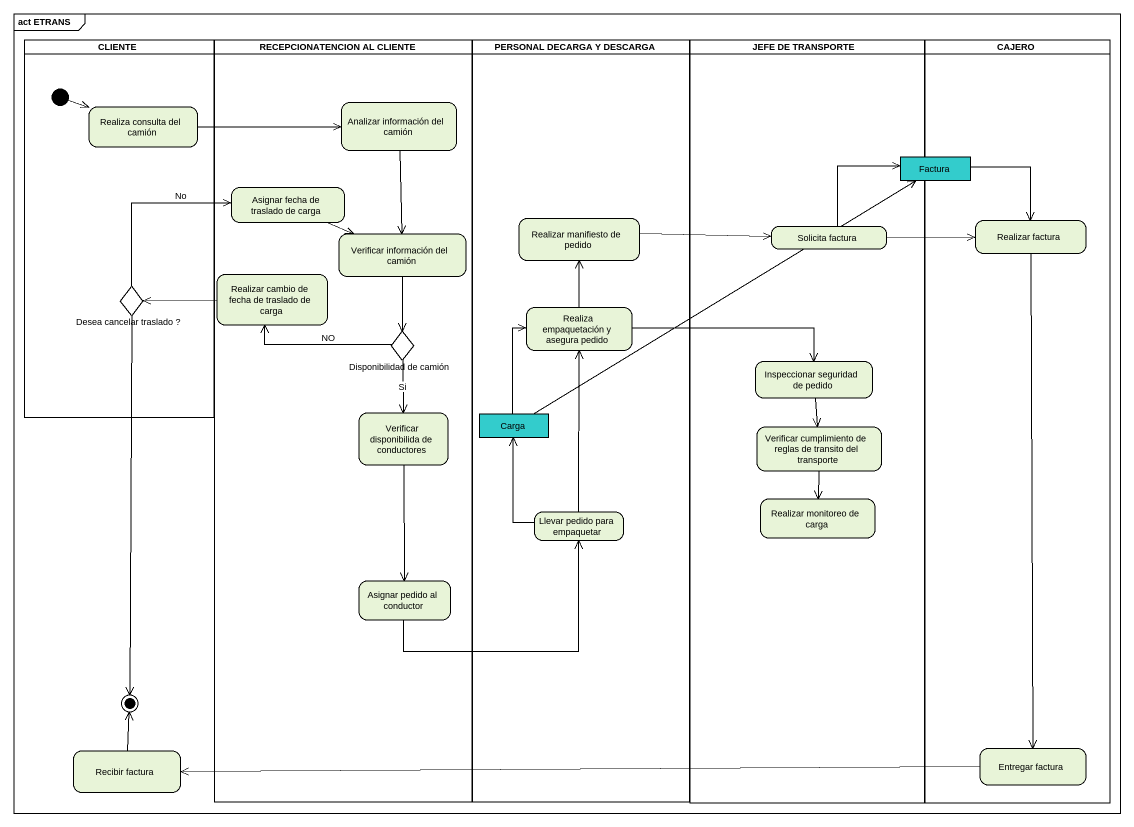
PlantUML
@startuml
mainframe act ETRANS
hide empty description
state CLIENTE <<partition>> {
  state "Realiza consulta del camión" as Realiza_consulta_del_camión
  state "Desea cancelar traslado ?" as Desea_cancelar_traslado <<choice>> #009300
  [*] -right-> Realiza_consulta_del_camión
}
state "RECEPCIONATENCION AL CLIENTE" as RECEPCIONATENCION_AL_CLIENTE <<partition>> {
  state "Analizar información del camión" as Analizar_información_del
  state "Asignar fecha de traslado de carga" as Asignar_fecha_de_traslado
  state "Verificar información del camión" as Verificar_información_del
  state "Realizar cambio de fecha de traslado de carga" as Realizar_cambio_de_fecha_de
  state "Disponibilidad de camión" as Disponibilidad_de_camión <<choice>> #009300
  state "Verificar disponibilida de conductores" as Verificar_disponibilida_de
  state "Asignar pedido al conductor" as Asignar_pedido_al_conductor
}
state "PERSONAL DECARGA Y DESCARGA" as PERSONAL_DECARGA_Y_DESCARGA <<partition>> {
  state "Realizar manifiesto de pedido" as Realizar_manifiesto_de
  state "Realiza empaquetación y asegura pedido" as Realiza_empaquetación_y
  state Carga <<object>> #33CCCC
  state "Llevar pedido para empaquetar" as Llevar_pedido_para
}
state "JEFE DE TRANSPORTE" as JEFE_DE_TRANSPORTE <<partition>> {
  state "Solicita factura" as Solicita_factura
  state "Inspeccionar seguridad de pedido" as Inspeccionar_seguridad_de
  state "Verificar cumplimiento de reglas de transito del transporte" as Verificar_cumplimiento_de
  state "Realizar monitoreo de carga" as Realizar_monitoreo_de_carga
}
state CAJERO <<partition>> {
  state "Realizar factura" as Realizar_factura
  state "Entregar factura" as Entregar_factura
}
state Factura <<object>> #33CCCC
state final1 <<end>>
state "Recibir factura" as Recibir_factura
Realiza_consulta_del_camión -right-> Analizar_información_del
Analizar_información_del --> Verificar_información_del
Factura --> Realizar_factura
Asignar_fecha_de_traslado -right-> Verificar_información_del
Verificar_información_del --> Disponibilidad_de_camión
Realizar_manifiesto_de -right-> Solicita_factura
Solicita_factura -up-> Factura
Solicita_factura -right-> Realizar_factura
Realizar_factura --> Entregar_factura
Desea_cancelar_traslado -up-> Asignar_fecha_de_traslado : No
Desea_cancelar_traslado --> final1
Realizar_cambio_de_fecha_de -left-> Desea_cancelar_traslado
Realiza_empaquetación_y -up-> Realizar_manifiesto_de
Realiza_empaquetación_y -right-> Inspeccionar_seguridad_de
Disponibilidad_de_camión -left-> Realizar_cambio_de_fecha_de : NO
Disponibilidad_de_camión --> Verificar_disponibilida_de : Si
Inspeccionar_seguridad_de --> Verificar_cumplimiento_de
Verificar_disponibilida_de --> Asignar_pedido_al_conductor
Carga -up-> Factura
Carga -up-> Realiza_empaquetación_y
Verificar_cumplimiento_de --> Realizar_monitoreo_de_carga
Llevar_pedido_para -up-> Realiza_empaquetación_y
Llevar_pedido_para -up-> Carga
Asignar_pedido_al_conductor -right-> Llevar_pedido_para
Recibir_factura -up-> final1
Entregar_factura -left-> Recibir_factura
@enduml
